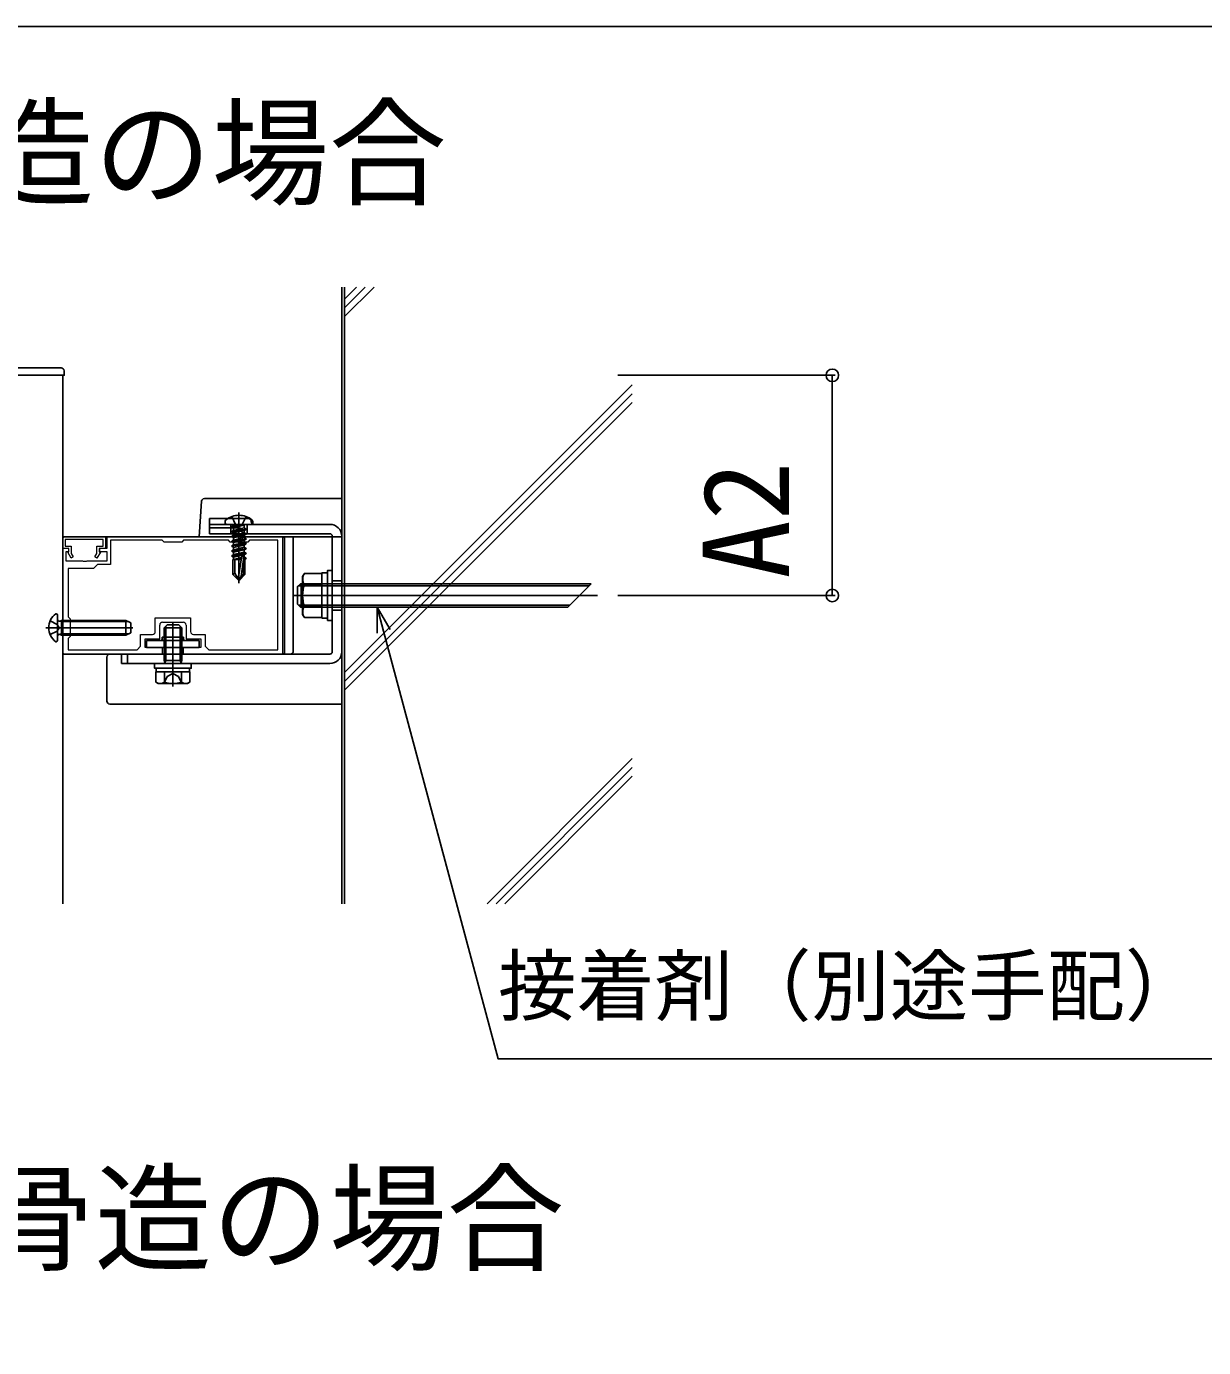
# Model space of a CAD drawing. Units: millimetres, scale not verified. Extents: x -1750 to 1750, y -2608 to 2592.
# Drawn here: x -1479.6 to -1078.6, y -2029.5 to -1579.5 of the extents above; entities that cross this region are included whole.
import ezdxf
from ezdxf.enums import TextEntityAlignment as Align

# ---------------------------------------------------------------- set-up
doc = ezdxf.new("R2010")
doc.units = ezdxf.units.MM
doc.header["$LTSCALE"] = 14
for name, color, linetype in [('0-2_USER1', 3, 'Continuous'), ('0-4_YKK_12', 2, 'Continuous'), ('0-5_YKK_13', 4, 'Continuous'), ('0-6_YKK_D', 6, 'Continuous'), ('0-8_YSS_K', 3, 'Continuous')]:
    doc.layers.add(name, color=color, linetype=linetype)
doc.layers.add('0-3_YKK_11', color=7, linetype='Continuous', lineweight=18)
doc.styles.add('ＭＳ ゴシック', font='')
doc.styles.get('ＭＳ ゴシック').set_extended_font_data('MS Gothic')

msp = doc.modelspace()

# ---------------------------------------------------------------- linework, layer by layer
at = {"layer": '0-3_YKK_11'}
msp.add_line((-1433.2, -1782.39), (-1426.2, -1782.39), dxfattribs=at)
at = {"layer": '0-3_YKK_11', "color": 30}
msp.add_lwpolyline([(-1467.2, -1753.29), (-1452.7, -1753.29), (-1452.7, -1757.29), (-1454.8, -1757.29), (-1454.8, -1758.39), (-1454.42, -1758.6), (-1455.57, -1760.59), (-1456.26, -1760.19), (-1455.6, -1759.03), (-1455.6, -1756.49), (-1453.5, -1756.49), (-1453.5, -1754.19), (-1466.4, -1754.19), (-1466.4, -1756.49), (-1464.3, -1756.49), (-1464.3, -1759.03), (-1463.63, -1760.19), (-1464.32, -1760.59), (-1465.47, -1758.6), (-1465.1, -1758.39), (-1465.1, -1757.29), (-1467.2, -1757.29)], close=True, dxfattribs=at)
at = {"layer": '0-3_YKK_11'}
for points in [[(-1392.2, -1753.29), (-1452.2, -1753.29), (-1452.2, -1757.29), (-1454.7, -1757.29), (-1454.7, -1758.29), (-1452.2, -1758.29), (-1452.2, -1761.59), (-1459.03, -1761.59), (-1459.22, -1761.73), (-1460.18, -1761.73), (-1460.37, -1761.59), (-1466.1, -1761.59), (-1466.1, -1758.29), (-1465.2, -1758.29), (-1465.2, -1757.29), (-1467.2, -1757.29), (-1467.2, -1793.29), (-1433.2, -1793.29), (-1433.2, -1790.99), (-1439.2, -1790.99), (-1439.2, -1788.09), (-1434.2, -1788.09), (-1434.2, -1783.39)], [(-1394, -1791.79), (-1394, -1754.49), (-1403.6, -1754.49), (-1404.2, -1755.09), (-1410.2, -1755.09), (-1410.8, -1754.49), (-1426.1, -1754.49), (-1426.7, -1755.09), (-1432.7, -1755.09), (-1433.3, -1754.49), (-1451, -1754.49), (-1451, -1762.79), (-1455.4, -1762.79), (-1456.7, -1764.09), (-1465.4, -1764.09), (-1465.4, -1780.59), (-1464.7, -1781.29), (-1464.7, -1787.29), (-1465.4, -1787.99), (-1465.4, -1791.79), (-1441.9, -1791.79), (-1440.7, -1790.59), (-1440.7, -1786.59), (-1436.7, -1786.59)], [(-1425.2, -1783.39), (-1425.2, -1788.09), (-1420.2, -1788.09), (-1420.2, -1790.99), (-1426.2, -1790.99), (-1426.2, -1793.29), (-1392.2, -1793.29), (-1392.2, -1753.29)], [(-1435.7, -1785.59), (-1435.7, -1780.89), (-1423.7, -1780.89), (-1423.7, -1785.59)], [(-1422.7, -1786.59), (-1418.7, -1786.59), (-1418.7, -1790.59), (-1417.5, -1791.79), (-1394, -1791.79)]]:
    msp.add_lwpolyline(points, dxfattribs=at)
for centre, start, end in [((-1436.7, -1785.59), 270, 360), ((-1433.2, -1783.39), 90, 180), ((-1426.2, -1783.39), 0, 90), ((-1422.7, -1785.59), 180, 270)]:
    msp.add_arc(centre, 1, start, end, dxfattribs=at)
at = {"layer": '0-4_YKK_12'}
msp.add_lwpolyline([(-1601, -1579.46), (-421, -1579.46), (-421, -2399.46), (-1601, -2399.46)], close=True, dxfattribs=at)
msp.add_lwpolyline([(-1492.2, -1878.29), (-1492.2, -1698.29), (-1467.2, -1698.29), (-1467.2, -1878.29)], dxfattribs=at)
at = {"layer": '0-5_YKK_13'}
for p, q in [((-1491.6, -1695.79), (-1467.79, -1695.79)), ((-1467.69, -1698.29), (-1491.7, -1698.29)), ((-1372.2, -1740.29), (-1418.96, -1740.29)), ((-1372.2, -1741.23), (-1372.2, -1740.29)), ((-1372.2, -1753.29), (-1372.2, -1741.23)), ((-1407.2, -1744.99), (-1407.2, -1769.09)), ((-1417.2, -1747.09), (-1404, -1747.09)), ((-1417.2, -1747.09), (-1417.2, -1750.29)), ((-1402, -1749.09), (-1417.2, -1749.09)), ((-1417.2, -1750.29), (-1407.2, -1750.29)), ((-1411.93, -1748.22), (-1411.93, -1748.39)), ((-1403.16, -1749.09), (-1411.23, -1749.09)), ((-1409.95, -1749.09), (-1409.95, -1752.29)), ((-1405.43, -1749.26), (-1409.67, -1749.97)), ((-1409.67, -1749.85), (-1409.02, -1749.48)), ((-1409.67, -1749.85), (-1409.67, -1749.97)), ((-1409.67, -1749.85), (-1409.67, -1749.97)), ((-1409.67, -1749.97), (-1409.02, -1750.34)), ((-1408.32, -1749.09), (-1409.65, -1746.43)), ((-1405.43, -1749.15), (-1409.02, -1749.48)), ((-1409.02, -1750.34), (-1405.43, -1749.26)), ((-1409.02, -1749.29), (-1409.02, -1749.48)), ((-1405.37, -1750.3), (-1409.02, -1751.13)), ((-1409.02, -1750.34), (-1409.02, -1751.13)), ((-1408.32, -1749.09), (-1407.2, -1749.68)), ((-1406.07, -1749.09), (-1407.2, -1749.68)), ((-1406.07, -1749.09), (-1404.75, -1746.43)), ((-1405.37, -1749.29), (-1405.37, -1750.3)), ((-1404.72, -1750.68), (-1405.37, -1750.3)), ((-1404.45, -1749.09), (-1404.45, -1752.29)), ((-1402.46, -1748.22), (-1402.46, -1748.39)), ((-1402, -1749.09), (-1376.2, -1749.09)), ((-1467.2, -1792.79), (-1467.2, -1753.79)), ((-1392.2, -1753.29), (-1466.7, -1753.29)), ((-1419.7, -1753.29), (-1372.2, -1753.29)), ((-1409.67, -1751.5), (-1404.72, -1750.68)), ((-1404.72, -1750.79), (-1409.67, -1751.62)), ((-1409.67, -1751.5), (-1409.02, -1751.13)), ((-1409.67, -1751.5), (-1409.67, -1751.62)), ((-1409.67, -1751.62), (-1409.02, -1751.99)), ((-1409.67, -1753.15), (-1404.72, -1752.32)), ((-1404.72, -1752.44), (-1409.67, -1753.26)), ((-1409.67, -1753.15), (-1409.02, -1752.77)), ((-1409.67, -1753.15), (-1409.67, -1753.26)), ((-1409.67, -1753.26), (-1409.02, -1753.64)), ((-1409.67, -1754.8), (-1404.72, -1753.97)), ((-1404.72, -1754.09), (-1409.67, -1754.91)), ((-1409.67, -1754.8), (-1409.02, -1754.42)), ((-1409.67, -1754.8), (-1409.67, -1754.91)), ((-1409.67, -1754.91), (-1409.02, -1755.29)), ((-1405.37, -1751.17), (-1409.02, -1751.99)), ((-1405.37, -1751.95), (-1409.02, -1752.77)), ((-1409.02, -1751.99), (-1409.02, -1752.77)), ((-1405.37, -1753.6), (-1409.02, -1754.42)), ((-1409.02, -1753.64), (-1409.02, -1754.42)), ((-1404.72, -1750.79), (-1405.37, -1751.17)), ((-1405.37, -1751.17), (-1405.37, -1751.95)), ((-1404.72, -1752.32), (-1405.37, -1751.95)), ((-1405.37, -1752.81), (-1405.37, -1753.6)), ((-1404.72, -1753.97), (-1405.37, -1753.6)), ((-1405.37, -1754.46), (-1405.37, -1755.25)), ((-1404.72, -1750.68), (-1404.72, -1750.79)), ((-1404.72, -1752.32), (-1404.72, -1752.44)), ((-1404.72, -1753.97), (-1404.72, -1754.09)), ((-1391.7, -1792.79), (-1391.7, -1753.79)), ((-1375.4, -1792.49), (-1375.4, -1753.09)), ((-1372.2, -1792.49), (-1372.2, -1753.09)), ((-1409.67, -1756.44), (-1404.72, -1755.62)), ((-1404.72, -1755.74), (-1409.67, -1756.56)), ((-1409.67, -1756.44), (-1409.02, -1756.07)), ((-1409.67, -1756.44), (-1409.67, -1756.56)), ((-1409.67, -1756.56), (-1409.02, -1756.93)), ((-1409.67, -1758.09), (-1404.72, -1757.27)), ((-1404.72, -1757.38), (-1409.67, -1758.21)), ((-1409.67, -1758.09), (-1409.02, -1757.72)), ((-1409.67, -1758.09), (-1409.67, -1758.21)), ((-1409.67, -1758.21), (-1409.02, -1758.58)), ((-1409.67, -1759.74), (-1404.72, -1758.91)), ((-1404.72, -1759.03), (-1409.67, -1759.86)), ((-1409.67, -1759.74), (-1409.02, -1759.36)), ((-1405.37, -1755.25), (-1409.02, -1756.07)), ((-1409.02, -1755.29), (-1409.02, -1756.07)), ((-1405.37, -1756.89), (-1409.02, -1757.72)), ((-1409.02, -1756.93), (-1409.02, -1757.72)), ((-1405.37, -1758.54), (-1409.02, -1759.36)), ((-1409.02, -1758.58), (-1409.02, -1759.36)), ((-1404.72, -1755.62), (-1405.37, -1755.25)), ((-1405.37, -1756.11), (-1405.37, -1756.89)), ((-1404.72, -1757.27), (-1405.37, -1756.89)), ((-1405.37, -1757.76), (-1405.37, -1758.54)), ((-1404.72, -1758.91), (-1405.37, -1758.54)), ((-1405.37, -1759.41), (-1405.37, -1760.19)), ((-1404.72, -1755.62), (-1404.72, -1755.74)), ((-1404.72, -1757.27), (-1404.72, -1757.38)), ((-1404.72, -1758.91), (-1404.72, -1759.03)), ((-1409.67, -1759.74), (-1409.67, -1759.86)), ((-1409.67, -1759.86), (-1409.02, -1760.23)), ((-1406.43, -1761.09), (-1409.25, -1761.09)), ((-1409.25, -1761.09), (-1409.25, -1766.21)), ((-1409.15, -1761.09), (-1409.02, -1761.01)), ((-1409.02, -1760.23), (-1409.02, -1761.01)), ((-1406.32, -1760.4), (-1409.02, -1761.01)), ((-1408.55, -1765.75), (-1408.55, -1761.09)), ((-1407.87, -1761.09), (-1406.39, -1760.84)), ((-1406.23, -1759.83), (-1407.49, -1767.58)), ((-1406.41, -1760.96), (-1407.16, -1761.09)), ((-1405.65, -1761.09), (-1406.4, -1766.76)), ((-1405.65, -1759.88), (-1405.65, -1766.01)), ((-1405.37, -1760.19), (-1405.65, -1760.25)), ((-1405.65, -1760.77), (-1404.72, -1760.56)), ((-1404.72, -1760.68), (-1405.65, -1760.88)), ((-1405.15, -1761.09), (-1405.65, -1761.09)), ((-1404.72, -1760.56), (-1405.37, -1760.19)), ((-1405.37, -1761.05), (-1405.37, -1761.09)), ((-1405.15, -1761.09), (-1405.15, -1766.21)), ((-1404.72, -1760.56), (-1404.72, -1760.68)), ((-1409.25, -1766.21), (-1408.55, -1765.75)), ((-1409.25, -1766.21), (-1407.37, -1768.09)), ((-1408.55, -1765.75), (-1407.2, -1768.09)), ((-1407.37, -1768.09), (-1407.02, -1768.09)), ((-1405.15, -1766.21), (-1407.02, -1768.09)), ((-1406.4, -1766.76), (-1407.02, -1768.09)), ((-1406.4, -1766.76), (-1405.65, -1766.01)), ((-1405.15, -1766.21), (-1405.65, -1766.01)), ((-1375.4, -1768.29), (-1372.2, -1768.29)), ((-1387.2, -1770.29), (-1386.2, -1769.29)), ((-1387.2, -1776.29), (-1387.2, -1770.29)), ((-1287.88, -1769.97), (-1386.88, -1769.97)), ((-1287.2, -1769.29), (-1386.2, -1769.29)), ((-1386, -1769.29), (-1386, -1777.29)), ((-1379, -1769.53), (-1384.92, -1769.53)), ((-1287.2, -1769.29), (-1295.2, -1777.29)), ((-1388.49, -1773.29), (-1285.07, -1773.29)), ((-1387.2, -1776.29), (-1386.2, -1777.29)), ((-1294.52, -1776.61), (-1386.88, -1776.61)), ((-1295.2, -1777.29), (-1386.2, -1777.29)), ((-1379, -1777.04), (-1384.92, -1777.04)), ((-1471.51, -1781.94), (-1469.09, -1783.14)), ((-1469.6, -1779.54), (-1469.5, -1779.54)), ((-1469, -1788.54), (-1469, -1780.04)), ((-1467.6, -1782.22), (-1468.52, -1782.03)), ((-1467.6, -1781.79), (-1468.19, -1782)), ((-1467.6, -1781.79), (-1467.6, -1786.79)), ((-1467.6, -1781.79), (-1445.7, -1781.79)), ((-1445.7, -1781.79), (-1444, -1782.59)), ((-1445.7, -1781.79), (-1445.7, -1786.79)), ((-1377, -1780.99), (-1379, -1780.99)), ((-1375.4, -1778.29), (-1372.2, -1778.29)), ((-1473, -1784.29), (-1443.3, -1784.29)), ((-1471.51, -1786.64), (-1469.09, -1785.43)), ((-1468.48, -1784.29), (-1469.09, -1783.14)), ((-1468.48, -1784.29), (-1469.09, -1785.43)), ((-1467.6, -1786.35), (-1468.52, -1786.55)), ((-1467.6, -1786.79), (-1468.19, -1786.57)), ((-1467.6, -1782.22), (-1444.78, -1782.22)), ((-1467.6, -1786.35), (-1444.78, -1786.35)), ((-1444, -1785.99), (-1445.7, -1786.79)), ((-1444, -1782.59), (-1444, -1785.99)), ((-1432.7, -1784.29), (-1431.7, -1783.29)), ((-1426.7, -1784.29), (-1432.7, -1784.29)), ((-1431.7, -1783.29), (-1427.7, -1783.29)), ((-1429.7, -1804.29), (-1429.7, -1782.59)), ((-1426.7, -1784.29), (-1427.7, -1783.29)), ((-1469.6, -1789.04), (-1469.5, -1789.04)), ((-1467.6, -1786.79), (-1445.7, -1786.79)), ((-1420.7, -1788.69), (-1438.7, -1788.69)), ((-1438.7, -1790.99), (-1438.7, -1788.69)), ((-1420.7, -1790.99), (-1438.7, -1790.99)), ((-1433.3, -1787.49), (-1433.3, -1788.19)), ((-1433.3, -1787.49), (-1426.1, -1787.49)), ((-1426.1, -1787.49), (-1426.1, -1788.19)), ((-1420.7, -1790.99), (-1420.7, -1788.69)), ((-1466.7, -1793.29), (-1392.2, -1793.29)), ((-1452.2, -1809.29), (-1452.2, -1794.29)), ((-1451.2, -1793.29), (-1389.7, -1793.29)), ((-1447.2, -1796.49), (-1447.2, -1793.29)), ((-1445.2, -1796.49), (-1445.2, -1793.29)), ((-1426.7, -1795.46), (-1432.7, -1795.46)), ((-1432.5, -1796.4), (-1432.7, -1795.46)), ((-1432.5, -1796.4), (-1432.16, -1795.46)), ((-1426.9, -1796.4), (-1427.24, -1795.46)), ((-1426.9, -1796.4), (-1426.7, -1795.46)), ((-1447.2, -1796.49), (-1376.2, -1796.49)), ((-1435.95, -1796.49), (-1423.45, -1796.49)), ((-1423.92, -1799.29), (-1435.47, -1799.29)), ((-1435.47, -1802.84), (-1435.47, -1799.29)), ((-1435.4, -1799.29), (-1435.4, -1798.09)), ((-1432.58, -1802.84), (-1432.58, -1799.29)), ((-1432.5, -1796.49), (-1432.5, -1796.4)), ((-1426.9, -1796.49), (-1426.9, -1796.4)), ((-1426.81, -1802.84), (-1426.81, -1799.29)), ((-1424, -1798.09), (-1424, -1799.29)), ((-1423.92, -1802.84), (-1423.92, -1799.29)), ((-1434.7, -1803.29), (-1435.47, -1802.84)), ((-1424.7, -1803.29), (-1434.7, -1803.29)), ((-1424.7, -1803.29), (-1423.92, -1802.84)), ((-1372.2, -1810.29), (-1451.2, -1810.29)), ((-1372.2, -1809.29), (-1372.2, -1810.29))]:
    msp.add_line(p, q, dxfattribs=at)
for points in [[(-1466.79, -1696.73), (-1466.7, -1698.29), (-1467.69, -1698.29)], [(-1419.96, -1741.23), (-1420.7, -1753.29), (-1419.7, -1753.29)], [(-1417.2, -1750.29), (-1417.2, -1752.29), (-1405.7, -1752.29), (-1376.2, -1752.29)], [(-1409.67, -1749.85), (-1405.43, -1749.15), (-1405.43, -1749.26)], [(-1404.72, -1752.44), (-1405.37, -1752.81), (-1409.02, -1753.64)], [(-1404.72, -1754.09), (-1405.37, -1754.46), (-1409.02, -1755.29)], [(-1388.7, -1792.29), (-1388.7, -1753.29), (-1387.7, -1753.29)], [(-1372.2, -1809.29), (-1372.2, -1753.29), (-1387.7, -1753.29)], [(-1404.72, -1755.74), (-1405.37, -1756.11), (-1409.02, -1756.93)], [(-1404.72, -1757.38), (-1405.37, -1757.76), (-1409.02, -1758.58)], [(-1404.72, -1759.03), (-1405.37, -1759.41), (-1409.02, -1760.23)], [(-1404.72, -1760.68), (-1405.37, -1761.05), (-1405.52, -1761.09)], [(-1379, -1765.78), (-1379, -1780.79), (-1384.92, -1780.79), (-1385.5, -1779.79), (-1385.5, -1766.79)], [(-1379, -1765.78), (-1384.92, -1765.78), (-1385.5, -1766.79)], [(-1379, -1780.99), (-1379, -1765.59), (-1377, -1765.59)], [(-1432.7, -1795.46), (-1432.7, -1785.09), (-1432.7, -1784.29)], [(-1432.16, -1783.75), (-1432.16, -1785.09), (-1432.16, -1795.46)], [(-1427.24, -1783.75), (-1427.24, -1785.09), (-1427.24, -1795.46)], [(-1426.7, -1784.29), (-1426.7, -1785.09), (-1426.7, -1795.46)], [(-1447.2, -1793.29), (-1422.7, -1793.29), (-1376.2, -1793.29)], [(-1423.45, -1796.49), (-1423.45, -1798.09), (-1435.95, -1798.09), (-1435.95, -1796.49)], [(-1432.75, -1803.29), (-1431.6, -1800.93), (-1429.7, -1799.92)], [(-1426.65, -1803.29), (-1427.8, -1800.93), (-1429.7, -1799.92)]]:
    msp.add_lwpolyline(points, dxfattribs=at)
msp.add_lwpolyline([(-1377, -1781.79), (-1377, -1764.79), (-1375.4, -1764.79), (-1375.4, -1781.79)], close=True, dxfattribs=at)
for centre, radius, start, end in [((-1467.79, -1696.79), 1, 3.5, 90), ((-1418.96, -1741.29), 1, 90, 176.5), ((-1407.2, -1752.99), 7, 90, 129.1235), ((-1407.2, -1752.99), 7, 50.8764, 90), ((-1411.07, -1748.22), 0.862, 129.1235, 180), ((-1411.23, -1748.39), 0.7, 180, 270), ((-1409.22, -1749.29), 0.2, 0, 90), ((-1407.2, -1751.29), 1, 0, 90), ((-1405.17, -1749.29), 0.2, 90, 180), ((-1404, -1748.09), 1, 0, 90), ((-1403.16, -1748.39), 0.7, 270, 0), ((-1402, -1748.09), 1, 180, 270), ((-1403.32, -1748.22), 0.862, 0, 50.8764), ((-1376.2, -1753.09), 4, 0, 90), ((-1405.2, -1751.29), 1, 180, 270), ((-1376.2, -1753.09), 0.8, 0, 90), ((-1405.94, -1759.88), 0.294, 90, 170.8071), ((-1405.94, -1759.88), 0.294, 0, 90), ((-1382.17, -1767.66), 3.32, 145.6157, 214.3843), ((-1373.08, -1773.29), 12.42, 162.412, 197.588), ((-1382.17, -1778.92), 3.32, 145.6157, 214.3843), ((-1466.1, -1784.29), 5.9, 126.3816, 233.6184), ((-1469.5, -1780.04), 0.5, 0, 90), ((-1468.4, -1781.44), 0.6, 180, 289.9696), ((-1468.4, -1787.13), 0.6, 70.0304, 180), ((-1469.5, -1788.54), 0.5, 270, 0), ((-1433.8, -1788.19), 0.5, 270, 0), ((-1425.6, -1788.19), 0.5, 180, 270), ((-1451.2, -1794.29), 1, 90, 180), ((-1389.7, -1792.29), 1, 270, 0), ((-1376.2, -1792.49), 4, 270, 0), ((-1376.2, -1792.49), 0.8, 270, 0), ((-1434.03, -1800.73), 2.56, 235.6171, 304.3829), ((-1429.7, -1793.73), 9.55, 252.4128, 287.5872), ((-1425.37, -1800.73), 2.56, 235.6171, 304.3829), ((-1451.2, -1809.29), 1, 180, 270)]:
    msp.add_arc(centre, radius, start, end, dxfattribs=at)
for centre, major_axis, start_param, end_param in [((-1466.7, -1753.79), (-0.355, 0.355), 5.499651, 7.06672), ((-1392.2, -1753.79), (-0.355, -0.355), 2.358058, 3.925127), ((-1466.7, -1792.79), (0.355, 0.355), 2.358058, 3.925127), ((-1392.2, -1792.79), (-0.355, 0.355), 2.358058, 3.925127)]:
    msp.add_ellipse(centre, major_axis=major_axis, ratio=0.99628, start_param=start_param, end_param=end_param, dxfattribs=at)
at = {"layer": '0-6_YKK_D'}
for p, q in [((-1278.12, -1698.29), (-1204.07, -1698.29)), ((-1205.07, -1698.29), (-1205.07, -1773.29)), ((-1278.12, -1773.29), (-1204.07, -1773.29))]:
    msp.add_line(p, q, dxfattribs=at)
for points in [[(-1355.72, -1784.91), (-1360.12, -1777.29), (-1360.12, -1786.09)], [(-1360.12, -1777.29), (-1357.92, -1785.5), (-1318.89, -1931.15), (-1006.48, -1931.15)]]:
    msp.add_lwpolyline(points, dxfattribs=at)
for centre in [(-1205.07, -1698.29), (-1205.07, -1773.29)]:
    msp.add_circle(centre, 2.12, dxfattribs=at)
at = {"layer": '0-8_YSS_K'}
for p, q in [((-1372.2, -1878.29), (-1372.2, -1668.29)), ((-1371.2, -1878.29), (-1371.2, -1668.29)), ((-1371.2, -1672.31), (-1367.17, -1668.29)), ((-1371.2, -1675.31), (-1364.17, -1668.29)), ((-1371.2, -1678.31), (-1361.17, -1668.29)), ((-1371.2, -1799.59), (-1273.2, -1701.59)), ((-1371.2, -1802.59), (-1273.2, -1704.59)), ((-1371.2, -1805.59), (-1273.2, -1707.59)), ((-1322.61, -1878.29), (-1273.2, -1828.87)), ((-1319.61, -1878.29), (-1273.2, -1831.87)), ((-1316.61, -1878.29), (-1273.2, -1834.87))]:
    msp.add_line(p, q, dxfattribs=at)

# ---------------------------------------------------------------- texts
at = {"layer": '0-2_USER1', "style": 'ＭＳ ゴシック'}
for s, p in [('●RC造の場合\u3000', (-1576.45, -1645.96)), ('●鉄骨造の場合\u3000', (-1576.45, -2008.96))]:
    msp.add_text(s, height=29.33, dxfattribs=at).set_placement(p, align=Align.BOTTOM_LEFT)
at = {"layer": '0-6_YKK_D', "style": 'ＭＳ ゴシック'}
msp.add_text('A2', height=29.33, rotation=90, dxfattribs=at).set_placement((-1211.07, -1767.6), align=Align.BOTTOM_LEFT)
msp.add_text('接着剤（別途手配）', height=19.57, dxfattribs=at).set_placement((-1318.93, -1921.91), align=Align.BOTTOM_LEFT)

doc.saveas('drawing.dxf')
